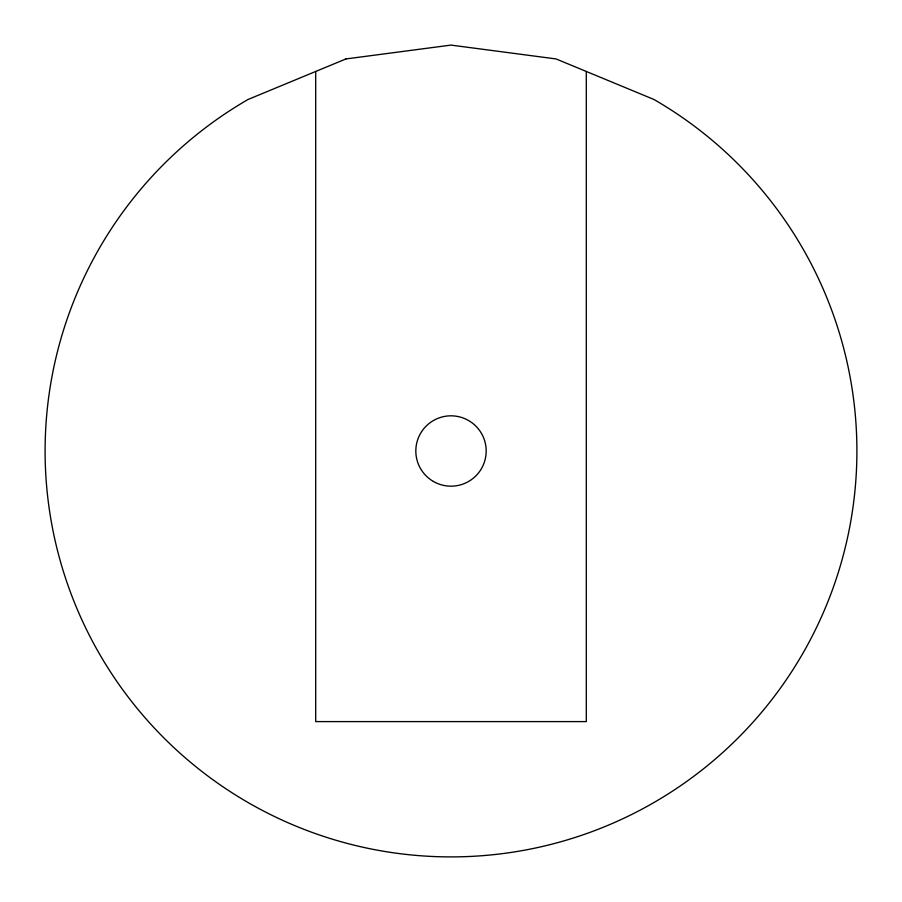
<?xml version="1.0" encoding="UTF-8"?>
<svg xmlns="http://www.w3.org/2000/svg" width="902" height="902" viewBox="0 0 902 902"><rect width="100%" height="100%" fill="white"/><g stroke="black" fill="none" stroke-linecap="round" stroke-linejoin="round"><path stroke-width="1.35" d="M586.3 71.461L586.3 721.6L315.7 721.6L315.7 71.461M345.951 58.934L248.05 99.479A405.9 405.9 0 0 0 140.058 711.903A405.9 405.9 0 0 0 761.942 711.903A405.9 405.9 0 0 0 653.95 99.479L556.049 58.934L451 45.1L345.951 58.934M433.411 481.465A35.178 35.178 0 0 0 486.178 451A35.178 35.178 0 0 0 433.411 420.535A35.178 35.178 0 0 0 433.411 481.465"/></g></svg>
